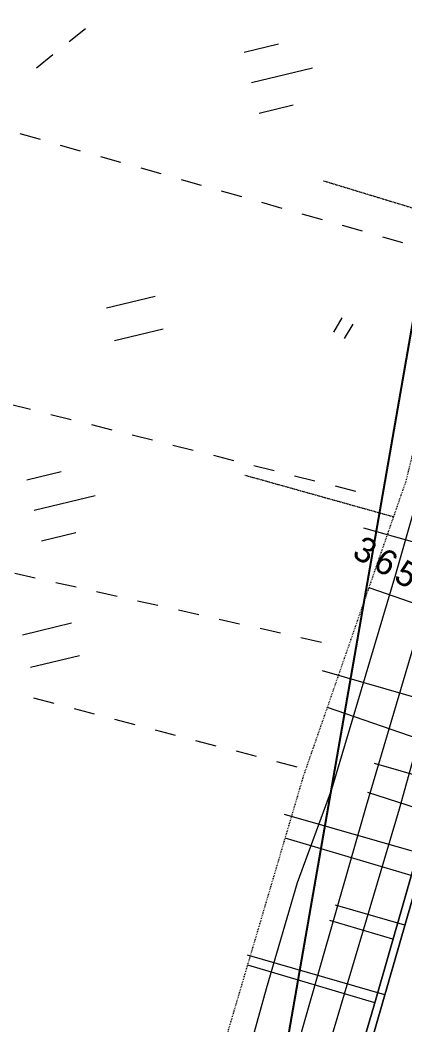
# Model space of a CAD drawing. Header units: millimetres. Extents: x 432273 to 1139245, y 170116 to 705940.
# Drawn here: x 533610 to 556576, y 526994 to 586960 of the extents above; entities that cross this region are included whole.
import ezdxf

# ---------------------------------------------------------------- set-up
doc = ezdxf.new("R2010")
doc.units = ezdxf.units.MM
doc.header["$LTSCALE"] = 100
doc.linetypes.add('561019', pattern=[1, 0.5, -0.5])
doc.linetypes.add('56301', pattern=[0.5, 0.25, -0.25])
doc.layers.get('Defpoints').update_dxf_attribs({"color": 153})
doc.layers.add('D-BGD', color=7, linetype='Continuous', lineweight=13)
doc.layers.add('●予備設計_LP横断', color=7, linetype='Continuous', lineweight=13)
doc.styles.add('Style-WORKING', font='WORKING.shx')

# ---------------------------------------------------------------- blocks, each defined once
blk = doc.blocks.new('M6311')
at = {"layer": '●予備設計_LP横断', "linetype": 'Continuous', "lineweight": 9}
for p, q in [((-0.75, -1), (-0.75, 0)), ((0, -1), (0, 0))]:
    blk.add_line(p, q, dxfattribs=at)
blk = doc.blocks.new('21311212131313131')
at = {"layer": 'D-BGD', "linetype": 'Continuous'}
for p, q in [((2482931.6868, -1431770.8752), (2480695.8768, -1440374.04)), ((2486466.2608, -1433120.5274), (2484238.5459, -1439988.1444)), ((2491542.791, -1434033.8323), (2489252.6868, -1442652.876)), ((2493772.9084, -1435101.8229), (2491431.0725, -1442321.2533)), ((2495849.9119, -1435183.2702), (2494715.7119, -1439441.731)), ((2497563.5162, -1436106.1182), (2496461.4289, -1439802.881)), ((2500113.1746, -1436308.6985), (2497874.4184, -1444750.6451)), ((2501354.124, -1437110.4136), (2499287.6105, -1444678.0342)), ((2504331.747, -1437432.4624), (2503223.221, -1441602.3747)), ((2463614.7146, -1438393.5229, 362640.9804), (2463297.1451, -1439602.54, 362631.9804)), ((2505174.2037, -1438122.5173), (2504136.9557, -1441920.9505)), ((2508501.6592, -1438540.9884), (2506310.2813, -1446792.2643)), ((2508994.0997, -1439135.3074), (2506911.9887, -1446760.0466)), ((2462980.4528, -1440812.0373, 362621.9804), (2462663.7605, -1442021.5347, 362612.9804)), ((2478212.3326, -1442134.7403, 362640.9804), (2478491.768, -1440916.2475, 362629.9804)), ((2487291.4987, -1443990.4296, 362634.9804), (2487540.2975, -1442765.4255, 362610.9804)), ((2462347.5483, -1443230.1548, 362603.9804), (2462029.9789, -1444439.172, 362593.9804)), ((2477651.7076, -1444570.7655, 362662.9804), (2477932.0201, -1443352.7529, 362651.9804)), ((2454247.9911, -1447623.4721), (2453286.5626, -1443998.5261)), ((2495040.6737, -1444054.3764, 362689.9804), (2494749.2718, -1445269.7384, 362723.9804)), ((2456061.3413, -1447143.2381), (2455522.938, -1445113.3577)), ((2461713.2865, -1445648.6693, 362584.9804), (2461396.5942, -1446858.1667, 362575.9804)), ((2486795.2586, -1446440.0408, 362682.9804), (2487042.7, -1445215.4337, 362658.9804)), ((2452435.9982, -1448103.3092), (2451898.4721, -1446073.909)), ((2477091.9597, -1447007.2709, 362684.9804), (2477372.2722, -1445789.2583, 362673.9804)), ((2494458.3501, -1446484.2232, 362757.9804), (2494166.9483, -1447699.5852, 362791.9804)), ((2461080.3821, -1448066.7868, 362565.9804), (2460762.8126, -1449275.804, 362556.9804)), ((2486297.6612, -1448890.049, 362730.9804), (2486546.4599, -1447665.0449, 362706.9804)), ((2476532.2118, -1449443.7764, 362706.9804), (2476811.6472, -1448225.2836, 362695.9804)), ((2493875.5464, -1448914.9472, 362824.9804), (2493584.1445, -1450130.3092, 362858.9804)), ((2460446.1203, -1450485.3013, 362546.9804), (2460129.428, -1451694.7986, 362537.9804)), ((2485801.4211, -1451339.6602, 362778.9804), (2486050.2198, -1450114.6561, 362754.9804)), ((2475972.464, -1451880.2818, 362727.9804), (2476251.8993, -1450661.789, 362716.9804)), ((2493293.2228, -1451344.794, 362892.9804), (2493001.8209, -1452560.156, 362926.9804)), ((2459813.2158, -1452903.4188, 362528.9804), (2459495.6464, -1454112.436, 362518.9804)), ((2469807.6297, -1455490.4366), (2469039.3474, -1452591.4069)), ((2485305.181, -1453789.2714, 362826.9804), (2485552.6224, -1452564.6643, 362802.9804)), ((2467874.0383, -1456002.8894), (2467105.756, -1453103.8597)), ((2475411.8389, -1454316.307, 362749.9804), (2475692.1515, -1453098.2944, 362738.9804)), ((2492710.419, -1453775.518, 362960.9804), (2492419.4973, -1454990.0028, 362994.9804)), ((2459178.954, -1455321.9333, 362509.9804), (2458862.2617, -1456531.4306, 362500.9804)), ((2484807.5835, -1456239.2796, 362874.9804), (2485056.3823, -1455014.2755, 362850.9804)), ((2474852.0911, -1456752.8124, 362771.9804), (2475132.4036, -1455534.7998, 362760.9804)), ((2480031.9742, -1460062.7295), (2479070.5457, -1456437.7835)), ((2492128.0954, -1456205.3648, 363027.9804), (2491836.6935, -1457420.7268, 363061.9804)), ((2452028.1699, -1458561.0681, 362435.9804), (2451230.2746, -1457598.7128, 362434.9804)), ((2458546.0496, -1457740.0508, 362490.9804), (2458228.4801, -1458949.0679, 362481.9804)), ((2481845.3244, -1459582.4955), (2481306.9211, -1457552.6151)), ((2484311.3434, -1458688.8908, 362922.9804), (2484559.265, -1457463.4065, 362898.9804)), ((2487474.4405, -1460599.4741), (2486706.1582, -1457700.4444)), ((2489408.0319, -1460087.0213), (2488639.7496, -1457187.9915)), ((2474292.3432, -1459189.3178, 362793.9804), (2474571.7785, -1457970.825, 362782.9804)), ((2478219.9814, -1460542.5666), (2477682.4553, -1458513.1664)), ((2491545.2916, -1458636.0888, 363095.9804), (2491254.3699, -1459850.5736, 363129.9804)), ((2453624.9211, -1460484.0245, 362436.9804), (2452826.5455, -1459522.5463, 362436.9804)), ((2457911.7878, -1460158.5653, 362471.9804), (2457595.0955, -1461368.0626, 362462.9804)), ((2483814.2262, -1461138.0218, 362970.9804), (2484062.5447, -1459913.8949, 362946.9804)), ((2473732.5953, -1461625.8232, 362815.9804), (2474012.0307, -1460407.3304, 362804.9804))]:
    blk.add_line(p, q, dxfattribs=at)
at = {"layer": 'D-BGD', "linetype": '56301'}
for p, q in [((2460015.6396, -1443214.4635), (2462486.5084, -1434440.1485)), ((2477675.9085, -1447537.8534), (2479974.5519, -1438605.4137))]:
    blk.add_line(p, q, dxfattribs=at)
at = {"layer": 'D-BGD', "linetype": 'Continuous', "flags": 128}
for points in [[(2358657.0594, -1405116.4666), (2362552.053, -1405834.6194), (2368686.4907, -1406921.883), (2375198.7936, -1408185.223), (2388272.4632, -1410776.3836), (2401423.3414, -1413241.0854), (2408168.0027, -1414586.0255), (2413610.0601, -1415698.9679), (2417599.864, -1416428.4464), (2422209.3403, -1417185.9262), (2429221.4264, -1418488.0182), (2439273.404, -1420694.9947), (2456725.7737, -1425121.1801), (2469693.472, -1428538.9979), (2472342.7761, -1429236.9004), (2490996.0724, -1434366.1194), (2508857.7129, -1439098.4377), (2530493.8009, -1444947.3773)], [(2662323.1486, -1459052.3845), (2648448.0166, -1459560.0125), (2633537.0179, -1459354.6435), (2622606.3426, -1459135.9582), (2608431.9688, -1458257.649), (2593483.3018, -1456744.5556), (2581899.4354, -1455295.0198), (2567818.6971, -1452887.877), (2552918.957, -1450013.0013), (2544432.5535, -1448246.9645), (2530493.8009, -1444947.3773), (2508857.7129, -1439098.4377), (2490996.0724, -1434366.1194), (2472342.7761, -1429236.9004), (2469693.472, -1428538.9979), (2456725.7737, -1425121.1801), (2439273.404, -1420694.9947)]]:
    blk.add_lwpolyline(points, dxfattribs=at)
at = {"layer": 'D-BGD', "linetype": '561019', "flags": 128}
blk.add_lwpolyline([(2663325.0384, -1459019.4368), (2663582.6232, -1459096.6061), (2663751.0204, -1459357.5187), (2663689.3128, -1459524.3845), (2663517.5438, -1459642.3988), (2662420.1024, -1459897.7873), (2653808.341, -1461149.2087), (2650650.0028, -1461610.2303), (2647900.2162, -1462012.1787), (2644041.7285, -1463092.006), (2641511.8124, -1464175.2186), (2640059.3695, -1465274.841), (2636088.6001, -1465512.2749), (2629242.7752, -1465922.3349), (2619350.6901, -1465730.6944), (2606960.1997, -1465115.2855), (2604014.6813, -1464968.8882), (2599197.7544, -1464386.2719), (2586047.8548, -1462796.5152), (2567513.4826, -1460013.6165), (2550048.384, -1456554.0555), (2529078.4332, -1451924.813), (2514502.729, -1448832.8734), (2495550.8585, -1443657.6278), (2477815.8366, -1437904.7486), (2459267.7349, -1433712.0866), (2447818.2026, -1431311.1959), (2432560.1877, -1427974.5583), (2431470.8426, -1427736.1822), (2420018.7516, -1424658.9879), (2400238.5386, -1421213.4502), (2372537.9631, -1415559.3222), (2372202.4581, -1415447.4767), (2369463.9321, -1414537.7052), (2358657.0594, -1412237.4944)], dxfattribs=at)
at = {"layer": 'D-BGD', "linetype": 'Continuous', "flags": 128}
for points, elevation in [([(2464896.212, -1429711.4066), (2484278.8557, -1434543.3341), (2497406.7219, -1437914.3093), (2513704.4864, -1442400.424)], 364999.9803), ([(2526484.7262, -1447535.1212), (2510216.505, -1443301.1675), (2497243.7934, -1439873.765), (2481157.7133, -1435471.6131), (2464880.358, -1431627.1123)], 363999.9803), ([(2464863.1467, -1433543.215), (2483416.1058, -1438422.559), (2496324.4525, -1441980.0313), (2501934.9426, -1443905.6842), (2508303.1123, -1445638.4788), (2514355.1446, -1447171.9871), (2524397.4351, -1449398.7413), (2543009.3019, -1453801.8766), (2551243.3962, -1455433.21), (2559869.3624, -1456900.5761), (2571291.2349, -1459227.0429), (2580892.3926, -1460741.4688), (2587548.49, -1461652.5928), (2599359.8995, -1463096.7298), (2614495.2225, -1464620.8025), (2625366.8389, -1464682.8926), (2636390.6408, -1464960.5391), (2638883.6472, -1465156.7645), (2639015.217, -1465493.2795), (2638505.6606, -1466053.3976), (2634400.7465, -1469940.7609), (2631855.1686, -1472970.5655)], 362999.9804)]:
    blk.add_lwpolyline(points, dxfattribs=dict(at, elevation=elevation))
at = {"layer": 'D-BGD', "linetype": 'Continuous'}
for points in [[(2358657.0594, -1404935.0235, 366962.2376), (2396367.2932, -1412301.8376, 366779.9802), (2396474.2172, -1412314.7703, 366779.9802), (2413165.5745, -1415353.0364, 367499.9801), (2435009.3914, -1419433.4913, 366989.9802), (2470463.3115, -1428536.3425, 366599.9802), (2487541.2042, -1432971.8524, 366689.9802), (2529285.0171, -1444058.7763, 366639.9802), (2557274.9274, -1450740.0062, 366749.9802), (2573887.9809, -1453838.0094, 366779.9802), (2586115.1601, -1455618.0579, 366869.9802), (2607258.968, -1458186.6638, 366559.9802), (2609480.7549, -1459813.3666, 365999.9802), (2610771.8495, -1460474.5584, 365709.9802), (2611841.7306, -1460706.8393, 365509.9802), (2614047.5047, -1461321.5423, 365399.9803), (2626241.52, -1463391.2461, 364539.9803), (2634065.6069, -1464676.1421, 364039.9803), (2634987.4607, -1465157.9985, 364029.9803), (2635516.5136, -1465732.6313, 364019.9803), (2636072.1397, -1466675.2233, 363749.9803), (2636552.8577, -1468067.0242, 363749.9803)], [(2607258.968, -1458186.6638, 366559.9802), (2586115.1601, -1455618.0579, 366869.9802), (2573887.9809, -1453838.0094, 366779.9802), (2557274.9274, -1450740.0062, 366749.9802), (2529285.0171, -1444058.7763, 366639.9802), (2487541.2042, -1432971.8524, 366689.9802)]]:
    blk.add_polyline3d(points, dxfattribs=at)
at = {"layer": 'Defpoints', "linetype": 'Continuous', "flags": 128}
blk.add_lwpolyline([(2831012.6992, -1480293.6013), (2759978.2476, -1482337.8919), (2358657.0594, -1420929.323)], dxfattribs=at)
at = {"layer": 'D-BGD', "linetype": 'Continuous', "lineweight": 9, "xscale": 1000, "yscale": 1000, "zscale": 1000, "rotation": 61.30205960440028}
blk.add_blockref('M6311', (2468526.4593, -1441272.7815), dxfattribs=at)
at = {"layer": 'D-BGD', "linetype": 'Continuous', "insert": (2482404.8419, -1441119.26), "char_height": 1499.999919, "attachment_point": 7, "rotation": 61.302059604, "line_spacing_factor": 0.722892, "style": 'Style-WORKING'}
blk.add_mtext('\\T1.284;365.7', dxfattribs=at)

msp = doc.modelspace()

# ---------------------------------------------------------------- block references
at = {"layer": 'D-BGD', "linetype": '56301', "rotation": 268.807065034117}
msp.add_blockref('21311212131313131', (2045832.1, 3006806.9, 354000), dxfattribs=at)

doc.saveas('drawing.dxf')
